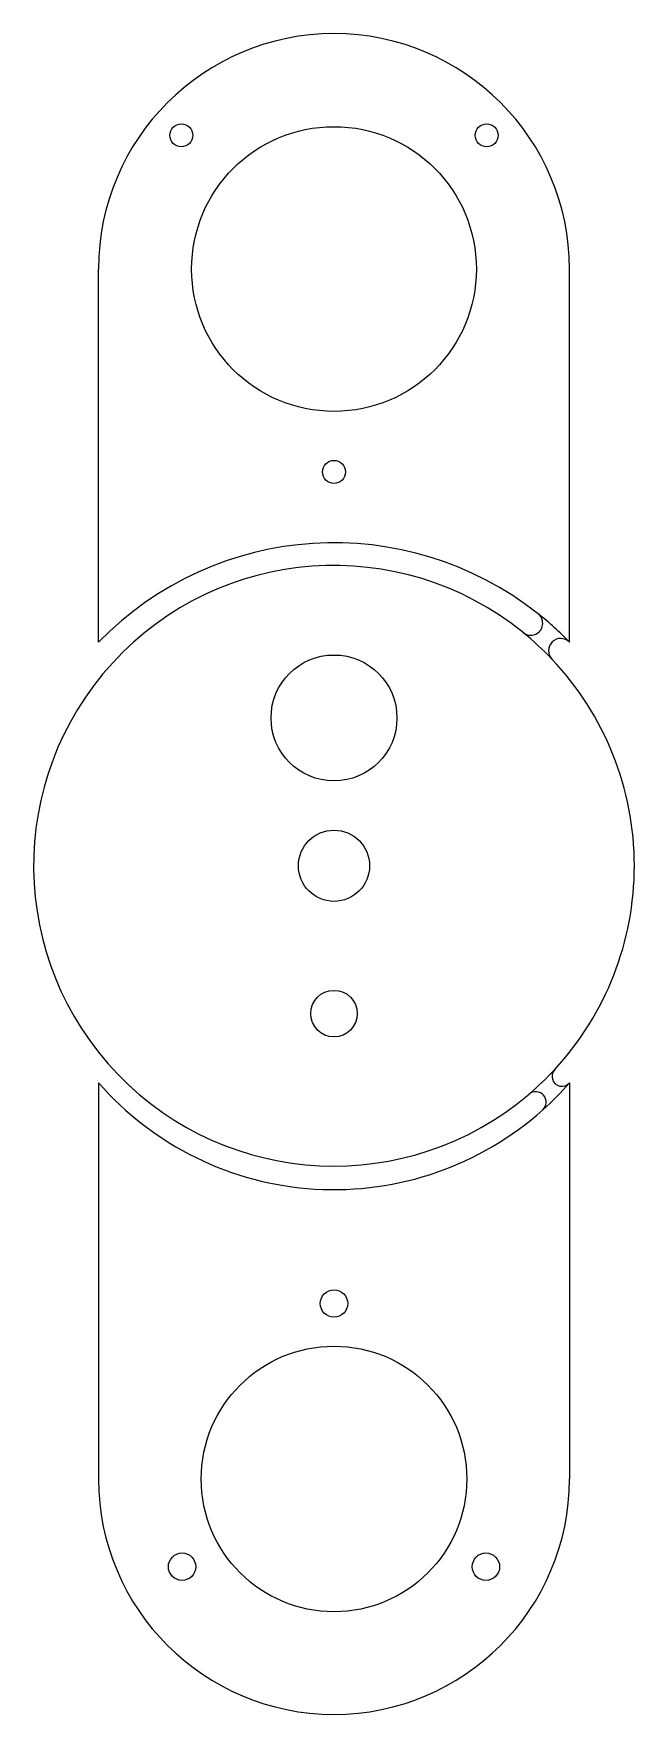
# Model space of a CAD drawing. Header units: millimetres. Extents: x 135 to 245, y -155 to 152.
import ezdxf

# ---------------------------------------------------------------- set-up
doc = ezdxf.new("R2010")
doc.units = ezdxf.units.MM
doc.layers.add('Fusion002', color=7, linetype='CONTINUOUS')

msp = doc.modelspace()

# ---------------------------------------------------------------- linework, layer by layer
at = {"layer": 'Fusion002'}
for p, q in [((160.025, 133.418), (160.025, 133.418, 4)), ((160.025, 133.418), (160.025, 133.418, 4)), ((215.775, 133.418), (215.775, 133.418, 4)), ((215.775, 133.418), (215.775, 133.418, 4)), ((147, 40.845), (147, 109)), ((147, 109), (147, 109, 4)), ((147, 40.845), (147, 109)), ((147, 40.845, 4), (147, 109, 4)), ((147, 40.845, 4), (147, 109, 4)), ((147, 109), (147, 109, 4)), ((164, 109), (164, 109, 4)), ((164, 109), (164, 109, 4)), ((233, 40.845), (233, 109)), ((233, 40.845, 4), (233, 109, 4)), ((233, 109), (233, 109, 4)), ((233, 109), (233, 109, 4)), ((233, 40.845), (233, 109)), ((233, 40.845, 4), (233, 109, 4)), ((187.9, 71.9425), (187.9, 71.9425, 4)), ((187.9, 71.9425), (187.9, 71.9425, 4)), ((227.29, 46.0051), (227.29, 46.0051, 4)), ((227.29, 46.0051), (227.29, 46.0051, 4)), ((147, 40.845), (147, 40.845, 4)), ((147, 40.845), (147, 40.845, 4)), ((224.555, 42.5965), (224.555, 42.5965, 4)), ((224.555, 42.5965), (224.555, 42.5965, 4)), ((233, 40.845), (233, 40.845, 4)), ((233, 40.845), (233, 40.845, 4)), ((229.786, 37.7567), (229.786, 37.7567, 4)), ((229.786, 37.7567), (229.786, 37.7567, 4)), ((201.5, 27), (201.5, 27, 4)), ((201.5, 27), (201.5, 27, 4)), ((196.5, 0), (196.5, 0, 4)), ((196.5, 0), (196.5, 0, 4)), ((244.85, 0), (244.85, 0, 4)), ((244.85, 0), (244.85, 0, 4)), ((194.25, -27), (194.25, -27, 4)), ((194.25, -27), (194.25, -27, 4)), ((147, -39.6447), (147, -39.6447, 4)), ((147, -39.6447), (147, -112)), ((147, -39.6447, 4), (147, -112, 4)), ((147, -39.6447), (147, -39.6447, 4)), ((147, -39.6447), (147, -112)), ((147, -39.6447, 4), (147, -112, 4)), ((230.296, -37.2128), (230.296, -37.2128, 4)), ((230.296, -37.2128), (230.296, -37.2128, 4)), ((233, -39.6447), (233, -39.6447, 4)), ((233, -39.6447), (233, -112)), ((233, -39.6447, 4), (233, -112, 4)), ((233, -39.6447), (233, -39.6447, 4)), ((233, -39.6447), (233, -112)), ((233, -39.6447, 4), (233, -112, 4)), ((225.61, -41.7187), (225.61, -41.7187, 4)), ((225.61, -41.7187), (225.61, -41.7187, 4)), ((228.115, -44.5841), (228.115, -44.5841, 4)), ((228.115, -44.5841), (228.115, -44.5841, 4)), ((192.5, -79.9571), (192.5, -79.9571, 4)), ((192.5, -79.9571), (192.5, -79.9571, 4)), ((147, -112), (147, -112, 4)), ((147, -112), (147, -112, 4)), ((214.25, -112), (214.25, -112, 4)), ((214.25, -112), (214.25, -112, 4)), ((233, -112), (233, -112, 4)), ((233, -112), (233, -112, 4)), ((164.75, -128.021), (164.75, -128.021, 4)), ((164.75, -128.021), (164.75, -128.021, 4)), ((220.25, -128.021), (220.25, -128.021, 4)), ((220.25, -128.021), (220.25, -128.021, 4))]:
    msp.add_line(p, q, dxfattribs=at)
for centre, radius in [((162.125, 133.418), 2.1), ((162.125, 133.418), 2.1), ((162.125, 133.418), 2.1), ((162.125, 133.418), 2.1), ((217.875, 133.418), 2.1), ((217.875, 133.418), 2.1), ((217.875, 133.418), 2.1), ((217.875, 133.418), 2.1), ((190, 109), 26), ((190, 109), 26), ((190, 109), 26), ((190, 109), 26), ((190, 71.9425), 2.1), ((190, 71.9425), 2.1), ((190, 71.9425), 2.1), ((190, 71.9425), 2.1), ((190, 27), 11.5), ((190, 27), 11.5), ((190, 27), 11.5), ((190, 27), 11.5), ((190, 0), 6.5), ((190, 0), 6.5), ((190, 0), 6.5), ((190, 0), 6.5), ((190, -27), 4.25), ((190, -27), 4.25), ((190, -27), 4.25), ((190, -27), 4.25), ((190, -79.9571), 2.5), ((190, -79.9571), 2.5), ((190, -79.9571), 2.5), ((190, -79.9571), 2.5), ((190, -112), 24.25), ((190, -112), 24.25), ((190, -112), 24.25), ((190, -112), 24.25), ((162.25, -128.021), 2.5), ((162.25, -128.021), 2.5), ((162.25, -128.021), 2.5), ((162.25, -128.021), 2.5), ((217.75, -128.021), 2.5), ((217.75, -128.021), 2.5), ((217.75, -128.021), 2.5), ((217.75, -128.021), 2.5)]:
    msp.add_circle(centre, radius, dxfattribs=at)
for centre, radius, start, end in [((190, 109), 43, 0, 180), ((190, 109, 4), 43, 0, 180), ((190, 109), 43, 0, 180), ((190, 109, 4), 43, 0, 180), ((190, -1), 60, 51.5747, 135.78), ((190, -1, 4), 60, 51.5747, 135.78), ((190, -1), 60, 51.5747, 135.78), ((190, -1, 4), 60, 51.5747, 135.78), ((190, 0), 54.85, 50.9503, -49.5169), ((190, 0, 4), 54.85, 50.9503, -49.5169), ((190, 0), 54.85, 50.9503, -49.5169), ((190, 0, 4), 54.85, 50.9503, -49.5169), ((225.932, 44.2934), 2.185, -129.05, 51.5747), ((225.932, 44.2934, 4), 2.185, -129.05, 51.5747), ((225.932, 44.2934), 2.185, -129.05, 51.5747), ((225.932, 44.2934, 4), 2.185, -129.05, 51.5747), ((190, -1), 60, 44.22, 51.5747), ((190, -1, 4), 60, 44.22, 51.5747), ((190, -1), 60, 44.22, 51.5747), ((190, -1, 4), 60, 44.22, 51.5747), ((190, 0), 54.85, 43.5006, 50.9503), ((190, 0, 4), 54.85, 43.5006, 50.9503), ((190, 0), 54.85, 43.5006, 50.9503), ((190, 0, 4), 54.85, 43.5006, 50.9503), ((231.403, 39.2907), 2.2285, 44.22, -136.499), ((231.403, 39.2907, 4), 2.2285, 44.22, -136.499), ((231.403, 39.2907), 2.2285, 44.22, -136.499), ((231.403, 39.2907, 4), 2.2285, 44.22, -136.499), ((190, 0), 54.85, 0, 43.5006), ((190, 0, 4), 54.85, 0, 43.5006), ((190, 0), 54.85, 0, 43.5006), ((190, 0, 4), 54.85, 0, 43.5006), ((190, 0), 54.85, -42.7224, 0), ((190, 0, 4), 54.85, -42.7224, 0), ((190, 0, 4), 54.85, -42.7224, 0), ((190, 0), 54.85, -42.7224, 0), ((190, -2), 57.15, -138.799, -48.1701), ((190, -2, 4), 57.15, -138.799, -48.1701), ((190, -2), 57.15, -138.799, -48.1701), ((190, -2, 4), 57.15, -138.799, -48.1701), ((190, 0), 54.85, -49.5169, -42.7224), ((190, 0, 4), 54.85, -49.5169, -42.7224), ((190, 0), 54.85, -49.5169, -42.7224), ((190, 0, 4), 54.85, -49.5169, -42.7224), ((190, -2), 57.15, -48.1701, -41.2008), ((190, -2, 4), 57.15, -48.1701, -41.2008), ((190, -2), 57.15, -48.1701, -41.2008), ((190, -2, 4), 57.15, -48.1701, -41.2008), ((231.632, -38.4467), 1.8187, 137.278, -41.2008), ((231.632, -38.4467, 4), 1.8187, 137.278, -41.2008), ((231.632, -38.4467), 1.8187, 137.278, -41.2008), ((231.632, -38.4467, 4), 1.8187, 137.278, -41.2008), ((226.845, -43.1661), 1.903, -48.1701, 130.483), ((226.845, -43.1661, 4), 1.903, -48.1701, 130.483), ((226.845, -43.1661), 1.903, -48.1701, 130.483), ((226.845, -43.1661, 4), 1.903, -48.1701, 130.483), ((190, -112), 43, -180, 0), ((190, -112, 4), 43, -180, 0), ((190, -112), 43, -180, 0), ((190, -112, 4), 43, -180, 0)]:
    msp.add_arc(centre, radius, start, end, dxfattribs=at)

doc.saveas('drawing.dxf')
